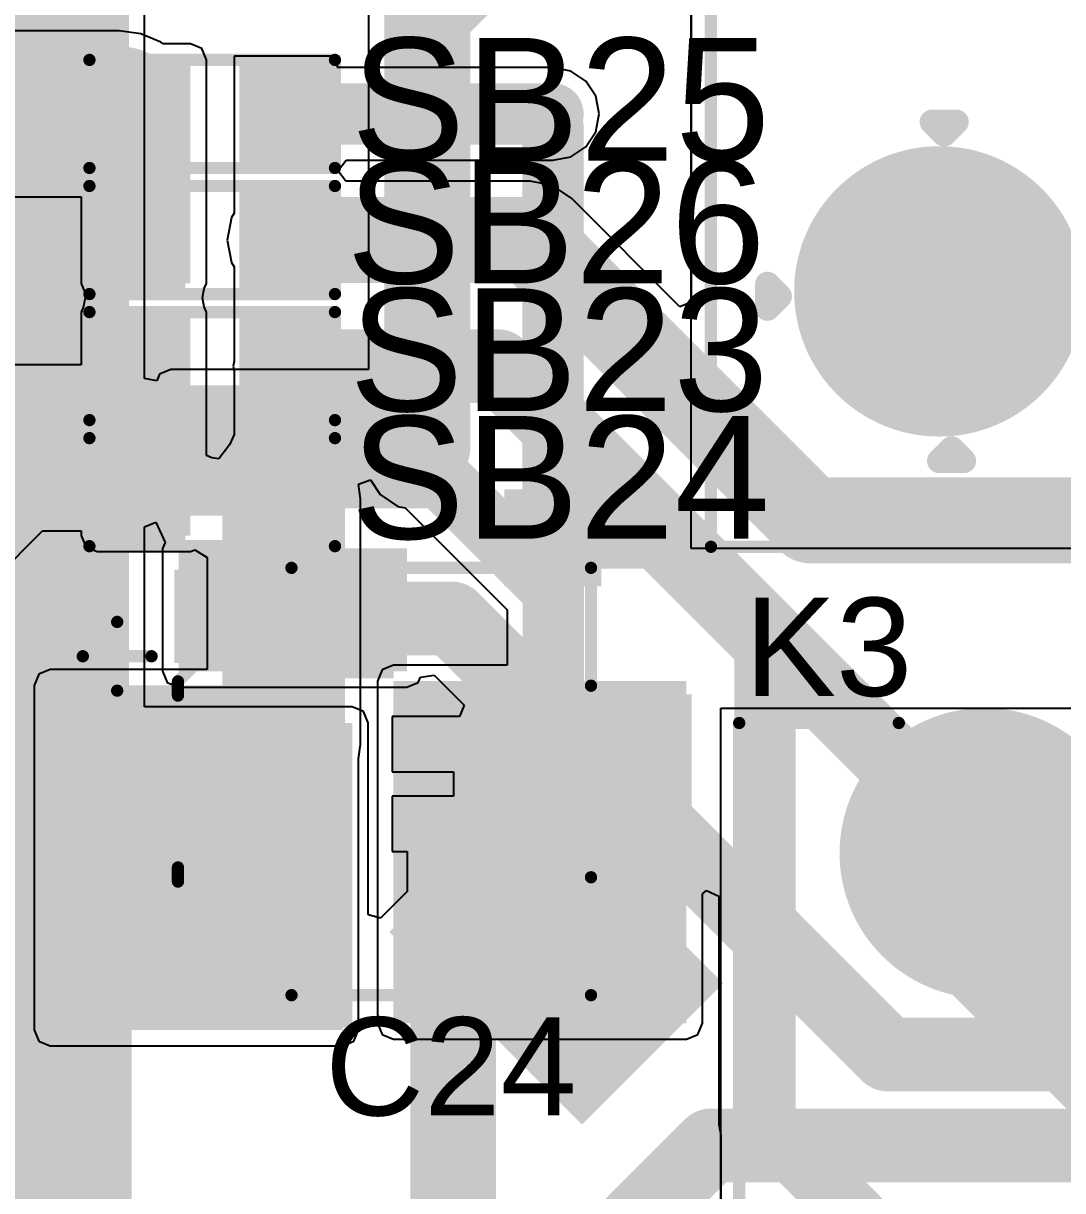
# Model space of a CAD drawing. Header units: millimetres. Extents: x 0 to 214, y 0 to 214.
# Drawn here: x 0.5079 to 0.9312, y 2.5676 to 3.0429 of the extents above; entities that cross this region are included whole.
import ezdxf

# ---------------------------------------------------------------- set-up
doc = ezdxf.new("R2010")
doc.units = ezdxf.units.MM
doc.header["$MEASUREMENT"] = 0
for name, color, linetype in [('BottomLayer', 5, 'Continuous'), ('BottomPaste', 16, 'Continuous'), ('BottomSolder', 6, 'Continuous'), ('MultiLayer', 9, 'Continuous'), ('PadHoleLayer', 156, 'Continuous'), ('TopLayer', 1, 'Continuous'), ('TopOverlay', 2, 'Continuous'), ('TopPaste', 8, 'Continuous'), ('TopSolder', 216, 'Continuous'), ('ViaHoleLayer', 16, 'Continuous')]:
    doc.layers.add(name, color=color, linetype=linetype)
doc.styles.add('Arial', font='', dxfattribs={"height": 0.2})
doc.styles.get('Arial').set_extended_font_data('Arial')

# ---------------------------------------------------------------- blocks, each defined once
blk = doc.blocks.new('C__0603_B_6')
at = {"layer": 'BottomLayer'}
for points in [[(-0.045, -0.0175), (-0.045, 0.0175), (-0.015, 0.0175), (-0.015, -0.0175)], [(0.015, -0.0175), (0.015, 0.0175), (0.045, 0.0175), (0.045, -0.0175)]]:
    blk.add_hatch(color=5, dxfattribs=at).paths.add_polyline_path(points)
at = {"layer": 'BottomPaste'}
for points in [[(-0.045, -0.0175), (-0.045, 0.0175), (-0.015, 0.0175), (-0.015, -0.0175)], [(0.015, -0.0175), (0.015, 0.0175), (0.045, 0.0175), (0.045, -0.0175)]]:
    blk.add_hatch(color=16, dxfattribs=at).paths.add_polyline_path(points)
at = {"layer": 'BottomSolder'}
for points in [[(-0.0473622, -0.0198622), (-0.0473622, 0.0198622), (-0.0126378, 0.0198622), (-0.0126378, -0.0198622)], [(0.0126378, -0.0198622), (0.0126378, 0.0198622), (0.0473622, 0.0198622), (0.0473622, -0.0198622)]]:
    blk.add_hatch(color=6, dxfattribs=at).paths.add_polyline_path(points)
blk = doc.blocks.new('DIP_8_18')
at = {"layer": 'BottomLayer'}
h = blk.add_hatch(color=5, dxfattribs=at)
edge = h.paths.add_edge_path()
edge.add_arc((-0.15, 0.5), 0.0551181, 0, 360)
at = {"layer": 'BottomSolder'}
h = blk.add_hatch(color=6, dxfattribs=at)
edge = h.paths.add_edge_path()
edge.add_arc((-0.15, 0.5), 0.0591181, 0, 360)
at = {"layer": 'MultiLayer'}
h = blk.add_hatch(color=9, dxfattribs=at)
edge = h.paths.add_edge_path()
edge.add_arc((-0.15, 0.5), 0.0551181, 0, 360)
at = {"layer": 'PadHoleLayer'}
h = blk.add_hatch(color=156, dxfattribs=at)
edge = h.paths.add_edge_path()
edge.add_arc((-0.15, 0.5), 0.031496, 0, 360)
at = {"layer": 'TopLayer'}
h = blk.add_hatch(color=1, dxfattribs=at)
edge = h.paths.add_edge_path()
edge.add_arc((-0.15, 0.5), 0.0551181, 0, 360)
at = {"layer": 'TopSolder'}
h = blk.add_hatch(color=216, dxfattribs=at)
edge = h.paths.add_edge_path()
edge.add_arc((-0.15, 0.5), 0.0591181, 0, 360)
at = {"layer": 'TopOverlay'}
for points, const_width in [([(-0.254, 0.593), (-0.254, -0.553)], 0.005), ([(-0.254, 0.593), (0.25, 0.593)], 0.005), ([(-0.157, 0.57), (-0.147, 0.57)], 0.01), ([(-0.157, 0.57), (-0.152, 0.565)], 0.01), ([(-0.147, 0.57), (-0.152, 0.565)], 0.01), ([(-0.219, 0.5), (-0.219, 0.49)], 0.01), ([(-0.219, 0.5), (-0.214, 0.495)], 0.01), ([(-0.081, 0.503), (-0.086, 0.498)], 0.01), ([(-0.081, 0.503), (-0.081, 0.493)], 0.01), ([(-0.214, 0.495), (-0.219, 0.49)], 0.01), ([(-0.086, 0.498), (-0.081, 0.493)], 0.01)]:
    blk.add_lwpolyline(points, dxfattribs=dict(at, const_width=const_width))
for points, const_width in [([(-0.25525, 0.593, 1), (-0.25275, 0.593, 1)], 0.0025), ([(-0.25525, 0.593, 1), (-0.25275, 0.593, 1)], 0.0025), ([(-0.1595, 0.57, 1), (-0.1545, 0.57, 1)], 0.005), ([(-0.1595, 0.57, 1), (-0.1545, 0.57, 1)], 0.005), ([(-0.1495, 0.57, 1), (-0.1445, 0.57, 1)], 0.005), ([(-0.1495, 0.57, 1), (-0.1445, 0.57, 1)], 0.005), ([(-0.1545, 0.565, 1), (-0.1495, 0.565, 1)], 0.005), ([(-0.1545, 0.565, 1), (-0.1495, 0.565, 1)], 0.005), ([(-0.2215, 0.5, 1), (-0.2165, 0.5, 1)], 0.005), ([(-0.2215, 0.5, 1), (-0.2165, 0.5, 1)], 0.005), ([(-0.0835, 0.503, 1), (-0.0785, 0.503, 1)], 0.005), ([(-0.0835, 0.503, 1), (-0.0785, 0.503, 1)], 0.005), ([(-0.2165, 0.495, 1), (-0.2115, 0.495, 1)], 0.005), ([(-0.2165, 0.495, 1), (-0.2115, 0.495, 1)], 0.005), ([(-0.0885, 0.498, 1), (-0.0835, 0.498, 1)], 0.005), ([(-0.0885, 0.498, 1), (-0.0835, 0.498, 1)], 0.005), ([(-0.2215, 0.49, 1), (-0.2165, 0.49, 1)], 0.005), ([(-0.2215, 0.49, 1), (-0.2165, 0.49, 1)], 0.005), ([(-0.0835, 0.493, 1), (-0.0785, 0.493, 1)], 0.005), ([(-0.0835, 0.493, 1), (-0.0785, 0.493, 1)], 0.005)]:
    blk.add_lwpolyline(points, format="xyb", close=True, dxfattribs=dict(at, const_width=const_width))
blk = doc.blocks.new('S______B______55')
at = {"layer": 'TopLayer'}
for points in [[(-0.045, -0.0175), (-0.045, 0.0175), (-0.015, 0.0175), (-0.015, -0.0175)], [(0.015, -0.0175), (0.015, 0.0175), (0.045, 0.0175), (0.045, -0.0175)]]:
    blk.add_hatch(color=1, dxfattribs=at).paths.add_polyline_path(points)
at = {"layer": 'TopPaste'}
for points in [[(-0.045, -0.0175), (-0.045, 0.0175), (-0.015, 0.0175), (-0.015, -0.0175)], [(0.015, -0.0175), (0.015, 0.0175), (0.045, 0.0175), (0.045, -0.0175)]]:
    blk.add_hatch(color=8, dxfattribs=at).paths.add_polyline_path(points)
at = {"layer": 'TopSolder'}
for points in [[(-0.049, -0.0215), (-0.049, 0.0215), (-0.011, 0.0215), (-0.011, -0.0215)], [(0.011, -0.0215), (0.011, 0.0215), (0.049, 0.0215), (0.049, -0.0215)]]:
    blk.add_hatch(color=216, dxfattribs=at).paths.add_polyline_path(points)
at = {"layer": 'TopOverlay', "const_width": 0.005}
for points in [[(0.05, 0.022), (-0.05, 0.022)], [(-0.05, 0.022), (-0.05, -0.022)], [(0.05, 0.022), (0.05, -0.022)], [(0.05, -0.022), (-0.05, -0.022)]]:
    blk.add_lwpolyline(points, dxfattribs=at)
at = {"layer": 'TopOverlay', "const_width": 0.0025}
for points in [[(-0.05125, 0.022, 1), (-0.04875, 0.022, 1)], [(-0.05125, 0.022, 1), (-0.04875, 0.022, 1)], [(0.04875, 0.022, 1), (0.05125, 0.022, 1)], [(0.04875, 0.022, 1), (0.05125, 0.022, 1)], [(-0.05125, -0.022, 1), (-0.04875, -0.022, 1)], [(-0.05125, -0.022, 1), (-0.04875, -0.022, 1)], [(0.04875, -0.022, 1), (0.05125, -0.022, 1)], [(0.04875, -0.022, 1), (0.05125, -0.022, 1)]]:
    blk.add_lwpolyline(points, format="xyb", close=True, dxfattribs=at)
blk = doc.blocks.new('S______B______56')
at = {"layer": 'TopLayer'}
for points in [[(-0.045, -0.0175), (-0.045, 0.0175), (-0.015, 0.0175), (-0.015, -0.0175)], [(0.015, -0.0175), (0.015, 0.0175), (0.045, 0.0175), (0.045, -0.0175)]]:
    blk.add_hatch(color=1, dxfattribs=at).paths.add_polyline_path(points)
at = {"layer": 'TopPaste'}
for points in [[(-0.045, -0.0175), (-0.045, 0.0175), (-0.015, 0.0175), (-0.015, -0.0175)], [(0.015, -0.0175), (0.015, 0.0175), (0.045, 0.0175), (0.045, -0.0175)]]:
    blk.add_hatch(color=8, dxfattribs=at).paths.add_polyline_path(points)
at = {"layer": 'TopSolder'}
for points in [[(-0.049, -0.0215), (-0.049, 0.0215), (-0.011, 0.0215), (-0.011, -0.0215)], [(0.011, -0.0215), (0.011, 0.0215), (0.049, 0.0215), (0.049, -0.0215)]]:
    blk.add_hatch(color=216, dxfattribs=at).paths.add_polyline_path(points)
at = {"layer": 'TopOverlay', "const_width": 0.005}
for points in [[(0.05, 0.022), (-0.05, 0.022)], [(-0.05, 0.022), (-0.05, -0.022)], [(0.05, 0.022), (0.05, -0.022)], [(0.05, -0.022), (-0.05, -0.022)]]:
    blk.add_lwpolyline(points, dxfattribs=at)
at = {"layer": 'TopOverlay', "const_width": 0.0025}
for points in [[(-0.05125, 0.022, 1), (-0.04875, 0.022, 1)], [(-0.05125, 0.022, 1), (-0.04875, 0.022, 1)], [(0.04875, 0.022, 1), (0.05125, 0.022, 1)], [(0.04875, 0.022, 1), (0.05125, 0.022, 1)], [(-0.05125, -0.022, 1), (-0.04875, -0.022, 1)], [(-0.05125, -0.022, 1), (-0.04875, -0.022, 1)], [(0.04875, -0.022, 1), (0.05125, -0.022, 1)], [(0.04875, -0.022, 1), (0.05125, -0.022, 1)]]:
    blk.add_lwpolyline(points, format="xyb", close=True, dxfattribs=at)
blk = doc.blocks.new('DIP_8_85')
at = {"layer": 'BottomLayer'}
h = blk.add_hatch(color=5, dxfattribs=at)
edge = h.paths.add_edge_path()
edge.add_arc((0.15, -0.5), 0.0551181, 0, 360)
at = {"layer": 'BottomSolder'}
h = blk.add_hatch(color=6, dxfattribs=at)
edge = h.paths.add_edge_path()
edge.add_arc((0.15, -0.5), 0.0591181, 0, 360)
at = {"layer": 'MultiLayer'}
h = blk.add_hatch(color=9, dxfattribs=at)
edge = h.paths.add_edge_path()
edge.add_arc((0.15, -0.5), 0.0551181, 0, 360)
at = {"layer": 'PadHoleLayer'}
h = blk.add_hatch(color=156, dxfattribs=at)
edge = h.paths.add_edge_path()
edge.add_arc((0.15, -0.5), 0.031496, 0, 360)
at = {"layer": 'TopLayer'}
h = blk.add_hatch(color=1, dxfattribs=at)
edge = h.paths.add_edge_path()
edge.add_arc((0.15, -0.5), 0.0551181, 0, 360)
at = {"layer": 'TopSolder'}
h = blk.add_hatch(color=216, dxfattribs=at)
edge = h.paths.add_edge_path()
edge.add_arc((0.15, -0.5), 0.0591181, 0, 360)
at = {"layer": 'TopOverlay', "const_width": 0.005}
for points in [[(0.25, 0.593), (0.25, -0.553)], [(0.25, -0.553), (0.185, -0.553)]]:
    blk.add_lwpolyline(points, dxfattribs=at)
at = {"layer": 'TopOverlay', "const_width": 0.0025}
for points in [[(0.18375, -0.553, 1), (0.18625, -0.553, 1)], [(0.24875, -0.553, 1), (0.25125, -0.553, 1)], [(0.24875, -0.553, 1), (0.25125, -0.553, 1)]]:
    blk.add_lwpolyline(points, format="xyb", close=True, dxfattribs=at)
blk = doc.blocks.new('S______B______116')
at = {"layer": 'TopLayer'}
for points in [[(-0.045, -0.0175), (-0.045, 0.0175), (-0.015, 0.0175), (-0.015, -0.0175)], [(0.015, -0.0175), (0.015, 0.0175), (0.045, 0.0175), (0.045, -0.0175)]]:
    blk.add_hatch(color=1, dxfattribs=at).paths.add_polyline_path(points)
at = {"layer": 'TopPaste'}
for points in [[(-0.045, -0.0175), (-0.045, 0.0175), (-0.015, 0.0175), (-0.015, -0.0175)], [(0.015, -0.0175), (0.015, 0.0175), (0.045, 0.0175), (0.045, -0.0175)]]:
    blk.add_hatch(color=8, dxfattribs=at).paths.add_polyline_path(points)
at = {"layer": 'TopSolder'}
for points in [[(-0.049, -0.0215), (-0.049, 0.0215), (-0.011, 0.0215), (-0.011, -0.0215)], [(0.011, -0.0215), (0.011, 0.0215), (0.049, 0.0215), (0.049, -0.0215)]]:
    blk.add_hatch(color=216, dxfattribs=at).paths.add_polyline_path(points)
at = {"layer": 'TopOverlay', "const_width": 0.005}
for points in [[(0.05, 0.022), (-0.05, 0.022)], [(-0.05, 0.022), (-0.05, -0.022)], [(0.05, 0.022), (0.05, -0.022)], [(0.05, -0.022), (-0.05, -0.022)]]:
    blk.add_lwpolyline(points, dxfattribs=at)
at = {"layer": 'TopOverlay', "const_width": 0.0025}
for points in [[(-0.05125, 0.022, 1), (-0.04875, 0.022, 1)], [(-0.05125, 0.022, 1), (-0.04875, 0.022, 1)], [(0.04875, 0.022, 1), (0.05125, 0.022, 1)], [(0.04875, 0.022, 1), (0.05125, 0.022, 1)], [(-0.05125, -0.022, 1), (-0.04875, -0.022, 1)], [(-0.05125, -0.022, 1), (-0.04875, -0.022, 1)], [(0.04875, -0.022, 1), (0.05125, -0.022, 1)], [(0.04875, -0.022, 1), (0.05125, -0.022, 1)]]:
    blk.add_lwpolyline(points, format="xyb", close=True, dxfattribs=at)
blk = doc.blocks.new('S______B______117')
at = {"layer": 'TopLayer'}
for points in [[(-0.045, -0.0175), (-0.045, 0.0175), (-0.015, 0.0175), (-0.015, -0.0175)], [(0.015, -0.0175), (0.015, 0.0175), (0.045, 0.0175), (0.045, -0.0175)]]:
    blk.add_hatch(color=1, dxfattribs=at).paths.add_polyline_path(points)
at = {"layer": 'TopPaste'}
for points in [[(-0.045, -0.0175), (-0.045, 0.0175), (-0.015, 0.0175), (-0.015, -0.0175)], [(0.015, -0.0175), (0.015, 0.0175), (0.045, 0.0175), (0.045, -0.0175)]]:
    blk.add_hatch(color=8, dxfattribs=at).paths.add_polyline_path(points)
at = {"layer": 'TopSolder'}
for points in [[(-0.049, -0.0215), (-0.049, 0.0215), (-0.011, 0.0215), (-0.011, -0.0215)], [(0.011, -0.0215), (0.011, 0.0215), (0.049, 0.0215), (0.049, -0.0215)]]:
    blk.add_hatch(color=216, dxfattribs=at).paths.add_polyline_path(points)
at = {"layer": 'TopOverlay', "const_width": 0.005}
for points in [[(0.05, 0.022), (-0.05, 0.022)], [(-0.05, 0.022), (-0.05, -0.022)], [(0.05, 0.022), (0.05, -0.022)], [(0.05, -0.022), (-0.05, -0.022)]]:
    blk.add_lwpolyline(points, dxfattribs=at)
at = {"layer": 'TopOverlay', "const_width": 0.0025}
for points in [[(-0.05125, 0.022, 1), (-0.04875, 0.022, 1)], [(-0.05125, 0.022, 1), (-0.04875, 0.022, 1)], [(0.04875, 0.022, 1), (0.05125, 0.022, 1)], [(0.04875, 0.022, 1), (0.05125, 0.022, 1)], [(-0.05125, -0.022, 1), (-0.04875, -0.022, 1)], [(-0.05125, -0.022, 1), (-0.04875, -0.022, 1)], [(0.04875, -0.022, 1), (0.05125, -0.022, 1)], [(0.04875, -0.022, 1), (0.05125, -0.022, 1)]]:
    blk.add_lwpolyline(points, format="xyb", close=True, dxfattribs=at)
blk = doc.blocks.new('RES_0603_B_156')
at = {"layer": 'BottomLayer'}
for points in [[(-0.045, -0.0175), (-0.045, 0.0175), (-0.015, 0.0175), (-0.015, -0.0175)], [(0.015, -0.0175), (0.015, 0.0175), (0.045, 0.0175), (0.045, -0.0175)]]:
    blk.add_hatch(color=5, dxfattribs=at).paths.add_polyline_path(points)
at = {"layer": 'BottomPaste'}
for points in [[(-0.045, -0.0175), (-0.045, 0.0175), (-0.015, 0.0175), (-0.015, -0.0175)], [(0.015, -0.0175), (0.015, 0.0175), (0.045, 0.0175), (0.045, -0.0175)]]:
    blk.add_hatch(color=16, dxfattribs=at).paths.add_polyline_path(points)
at = {"layer": 'BottomSolder'}
for points in [[(-0.049, -0.0215), (-0.049, 0.0215), (-0.011, 0.0215), (-0.011, -0.0215)], [(0.011, -0.0215), (0.011, 0.0215), (0.049, 0.0215), (0.049, -0.0215)]]:
    blk.add_hatch(color=6, dxfattribs=at).paths.add_polyline_path(points)
blk = doc.blocks.new('SOT23_3_B_164')
at = {"layer": 'BottomLayer'}
for points in [[(-0.02165995, 0.02657475), (-0.05315605, 0.02657475), (-0.05315605, 0.05807085), (-0.02165995, 0.05807085)], [(0.05314315, 0.02657475), (0.02164705, 0.02657475), (0.02164705, 0.05807085), (0.05314315, 0.05807085)], [(0.01574165, -0.05807095), (-0.01575445, -0.05807095), (-0.01575445, -0.02657485), (0.01574165, -0.02657485)]]:
    blk.add_hatch(color=5, dxfattribs=at).paths.add_polyline_path(points)
at = {"layer": 'BottomPaste'}
for points in [[(-0.02165995, 0.02657475), (-0.05315605, 0.02657475), (-0.05315605, 0.05807085), (-0.02165995, 0.05807085)], [(0.05314315, 0.02657475), (0.02164705, 0.02657475), (0.02164705, 0.05807085), (0.05314315, 0.05807085)], [(0.01574165, -0.05807095), (-0.01575445, -0.05807095), (-0.01575445, -0.02657485), (0.01574165, -0.02657485)]]:
    blk.add_hatch(color=16, dxfattribs=at).paths.add_polyline_path(points)
at = {"layer": 'BottomSolder'}
for points in [[(-0.01765995, 0.02257475), (-0.05715605, 0.02257475), (-0.05715605, 0.06207085), (-0.01765995, 0.06207085)], [(0.05714315, 0.02257475), (0.01764705, 0.02257475), (0.01764705, 0.06207085), (0.05714315, 0.06207085)], [(0.01974165, -0.06207095), (-0.01975445, -0.06207095), (-0.01975445, -0.02257485), (0.01974165, -0.02257485)]]:
    blk.add_hatch(color=6, dxfattribs=at).paths.add_polyline_path(points)
blk = doc.blocks.new('RVT1E100M0405__198')
at = {"layer": 'TopLayer'}
for points in [[(-0.1220472, 0.03149605), (-0.019685, 0.03149605), (-0.019685, -0.03149605), (-0.1220472, -0.03149605)], [(0.0196851, 0.03149605), (0.1220473, 0.03149605), (0.1220473, -0.03149605), (0.0196851, -0.03149605)]]:
    blk.add_hatch(color=1, dxfattribs=at).paths.add_polyline_path(points)
at = {"layer": 'TopPaste'}
for points in [[(-0.1220472, 0.03149605), (-0.019685, 0.03149605), (-0.019685, -0.03149605), (-0.1220472, -0.03149605)], [(0.0196851, 0.03149605), (0.1220473, 0.03149605), (0.1220473, -0.03149605), (0.0196851, -0.03149605)]]:
    blk.add_hatch(color=8, dxfattribs=at).paths.add_polyline_path(points)
at = {"layer": 'TopSolder'}
for points in [[(-0.1260472, 0.03549605), (-0.015685, 0.03549605), (-0.015685, -0.03549605), (-0.1260472, -0.03549605)], [(0.0156851, 0.03549605), (0.1260473, 0.03549605), (0.1260473, -0.03549605), (0.0156851, -0.03549605)]]:
    blk.add_hatch(color=216, dxfattribs=at).paths.add_polyline_path(points)
at = {"layer": 'TopOverlay', "const_width": 0.005}
for points in [[(-0.08325, 0.04075), (-0.037, 0.087)], [(-0.037, 0.087), (0.085, 0.087)], [(0.085, 0.039), (0.085, 0.087)], [(-0.108, 0.037), (-0.108, 0.065)], [(-0.122, 0.051), (-0.094, 0.051)], [(-0.08325, 0.035), (-0.08325, 0.04075)], [(-0.08325, -0.04075), (-0.08325, -0.035)], [(0.085, -0.087), (0.085, -0.039)], [(-0.08325, -0.04075), (-0.037, -0.087)], [(-0.037, -0.087), (0.085, -0.087)]]:
    blk.add_lwpolyline(points, dxfattribs=at)
at = {"layer": 'TopOverlay', "const_width": 0.0025}
for points in [[(-0.03825, 0.087, 1), (-0.03575, 0.087, 1)], [(-0.03825, 0.087, 1), (-0.03575, 0.087, 1)], [(0.08375, 0.087, 1), (0.08625, 0.087, 1)], [(0.08375, 0.087, 1), (0.08625, 0.087, 1)], [(-0.10925, 0.065, 1), (-0.10675, 0.065, 1)], [(-0.12325, 0.051, 1), (-0.12075, 0.051, 1)], [(-0.09525, 0.051, 1), (-0.09275, 0.051, 1)], [(-0.0845, 0.04075, 1), (-0.082, 0.04075, 1)], [(-0.0845, 0.04075, 1), (-0.082, 0.04075, 1)], [(-0.10925, 0.037, 1), (-0.10675, 0.037, 1)], [(0.08375, 0.039, 1), (0.08625, 0.039, 1)], [(-0.0845, 0.035, 1), (-0.082, 0.035, 1)], [(-0.0845, -0.035, 1), (-0.082, -0.035, 1)], [(0.08375, -0.039, 1), (0.08625, -0.039, 1)], [(-0.0845, -0.04075, 1), (-0.082, -0.04075, 1)], [(-0.0845, -0.04075, 1), (-0.082, -0.04075, 1)], [(-0.03825, -0.087, 1), (-0.03575, -0.087, 1)], [(-0.03825, -0.087, 1), (-0.03575, -0.087, 1)], [(0.08375, -0.087, 1), (0.08625, -0.087, 1)], [(0.08375, -0.087, 1), (0.08625, -0.087, 1)]]:
    blk.add_lwpolyline(points, format="xyb", close=True, dxfattribs=at)

msp = doc.modelspace()

# ---------------------------------------------------------------- hatches: boundary and pattern name
at = {"layer": 'BottomLayer'}
h = msp.add_hatch(color=5, dxfattribs=at)
edge = h.paths.add_edge_path()
edge.add_arc((0.7236457, 3.0066457), 0.011811, 0, 360)
for points in [[(0.568, 2.8454588), (0.685, 2.8454588), (0.685, 2.8954588), (0.568, 2.8954588)], [(0.5711568, 2.7790952), (0.6641568, 2.7790952), (0.6641568, 2.8290952), (0.5711568, 2.8290952)], [(0.5, 2.634), (0.641859, 2.634), (0.641859, 2.7580476), (0.5, 2.7580476)], [(0.7929999, 2.6520001), (0.7145, 2.7305), (0.6570001, 2.6730001), (0.7355, 2.5945002)]]:
    msp.add_hatch(color=5, dxfattribs=at).paths.add_polyline_path(points)
h = msp.add_hatch(color=5, dxfattribs=at)
edge = h.paths.add_edge_path()
edge.add_arc((0.669, 2.8667646), 0.011811, 0, 360)
h = msp.add_hatch(color=5, dxfattribs=at)
edge = h.paths.add_edge_path()
edge.add_arc((0.81, 2.726), 0.011811, 0, 360)
h = msp.add_hatch(color=5, dxfattribs=at)
edge = h.paths.add_edge_path()
edge.add_arc((0.5556176, 2.6692976), 0.031496, 0, 360)
h = msp.add_hatch(color=5, dxfattribs=at)
edge = h.paths.add_edge_path()
edge.add_arc((0.683, 2.664), 0.011811, 0, 360)
h = msp.add_hatch(color=5, dxfattribs=at)
edge = h.paths.add_edge_path()
edge.add_arc((0.7135, 2.664), 0.011811, 0, 360)
h = msp.add_hatch(color=5, dxfattribs=at)
edge = h.paths.add_edge_path()
edge.add_arc((0.744, 2.664), 0.011811, 0, 360)
at = {"layer": 'BottomSolder'}
h = msp.add_hatch(color=6, dxfattribs=at)
edge = h.paths.add_edge_path()
edge.add_arc((0.7236457, 3.0066457), 0.0059055, 0, 360)
h = msp.add_hatch(color=6, dxfattribs=at)
edge = h.paths.add_edge_path()
edge.add_arc((0.669, 2.8667646), 0.0059055, 0, 360)
h = msp.add_hatch(color=6, dxfattribs=at)
edge = h.paths.add_edge_path()
edge.add_arc((0.81, 2.726), 0.0059055, 0, 360)
h = msp.add_hatch(color=6, dxfattribs=at)
edge = h.paths.add_edge_path()
edge.add_arc((0.5556176, 2.6692976), 0.015748, 0, 360)
h = msp.add_hatch(color=6, dxfattribs=at)
edge = h.paths.add_edge_path()
edge.add_arc((0.683, 2.664), 0.0059055, 0, 360)
h = msp.add_hatch(color=6, dxfattribs=at)
edge = h.paths.add_edge_path()
edge.add_arc((0.7135, 2.664), 0.0059055, 0, 360)
h = msp.add_hatch(color=6, dxfattribs=at)
edge = h.paths.add_edge_path()
edge.add_arc((0.744, 2.664), 0.0059055, 0, 360)
at = {"layer": 'TopLayer'}
for points in [[(0.538, 2.937), (0.576, 2.937), (0.576, 3.028), (0.538, 3.028)], [(0.538, 2.8343334), (0.576, 2.8343334), (0.576, 2.9253334), (0.538, 2.9253334)], [(0.5188591, 2.633), (0.6379999, 2.633), (0.6379999, 2.7732976), (0.5188591, 2.7732976)], [(0.6586389, 2.6357411), (0.7779999, 2.6357411), (0.7779999, 2.7750387), (0.6586389, 2.7750387)]]:
    msp.add_hatch(color=1, dxfattribs=at).paths.add_polyline_path(points)
h = msp.add_hatch(color=1, dxfattribs=at)
edge = h.paths.add_edge_path()
edge.add_arc((0.7236457, 3.0066457), 0.011811, 0, 360)
h = msp.add_hatch(color=1, dxfattribs=at)
edge = h.paths.add_edge_path()
edge.add_arc((0.669, 2.8667646), 0.011811, 0, 360)
h = msp.add_hatch(color=1, dxfattribs=at)
edge = h.paths.add_edge_path()
edge.add_arc((0.81, 2.726), 0.011811, 0, 360)
h = msp.add_hatch(color=1, dxfattribs=at)
edge = h.paths.add_edge_path()
edge.add_arc((0.5556176, 2.6692976), 0.031496, 0, 360)
h = msp.add_hatch(color=1, dxfattribs=at)
edge = h.paths.add_edge_path()
edge.add_arc((0.683, 2.664), 0.011811, 0, 360)
h = msp.add_hatch(color=1, dxfattribs=at)
edge = h.paths.add_edge_path()
edge.add_arc((0.7135, 2.664), 0.011811, 0, 360)
h = msp.add_hatch(color=1, dxfattribs=at)
edge = h.paths.add_edge_path()
edge.add_arc((0.744, 2.664), 0.011811, 0, 360)
at = {"layer": 'TopSolder'}
h = msp.add_hatch(color=216, dxfattribs=at)
edge = h.paths.add_edge_path()
edge.add_arc((0.7236457, 3.0066457), 0.0059055, 0, 360)
h = msp.add_hatch(color=216, dxfattribs=at)
edge = h.paths.add_edge_path()
edge.add_arc((0.669, 2.8667646), 0.0059055, 0, 360)
h = msp.add_hatch(color=216, dxfattribs=at)
edge = h.paths.add_edge_path()
edge.add_arc((0.81, 2.726), 0.0059055, 0, 360)
h = msp.add_hatch(color=216, dxfattribs=at)
edge = h.paths.add_edge_path()
edge.add_arc((0.5556176, 2.6692976), 0.015748, 0, 360)
h = msp.add_hatch(color=216, dxfattribs=at)
edge = h.paths.add_edge_path()
edge.add_arc((0.683, 2.664), 0.0059055, 0, 360)
h = msp.add_hatch(color=216, dxfattribs=at)
edge = h.paths.add_edge_path()
edge.add_arc((0.7135, 2.664), 0.0059055, 0, 360)
h = msp.add_hatch(color=216, dxfattribs=at)
edge = h.paths.add_edge_path()
edge.add_arc((0.744, 2.664), 0.0059055, 0, 360)
at = {"layer": 'ViaHoleLayer'}
h = msp.add_hatch(color=16, dxfattribs=at)
edge = h.paths.add_edge_path()
edge.add_arc((0.7236457, 3.0066457), 0.0059055, 0, 360)
h = msp.add_hatch(color=16, dxfattribs=at)
edge = h.paths.add_edge_path()
edge.add_arc((0.669, 2.8667646), 0.0059055, 0, 360)
h = msp.add_hatch(color=16, dxfattribs=at)
edge = h.paths.add_edge_path()
edge.add_arc((0.81, 2.726), 0.0059055, 0, 360)
h = msp.add_hatch(color=16, dxfattribs=at)
edge = h.paths.add_edge_path()
edge.add_arc((0.5556176, 2.6692976), 0.015748, 0, 360)
h = msp.add_hatch(color=16, dxfattribs=at)
edge = h.paths.add_edge_path()
edge.add_arc((0.683, 2.664), 0.0059055, 0, 360)
h = msp.add_hatch(color=16, dxfattribs=at)
edge = h.paths.add_edge_path()
edge.add_arc((0.7135, 2.664), 0.0059055, 0, 360)
h = msp.add_hatch(color=16, dxfattribs=at)
edge = h.paths.add_edge_path()
edge.add_arc((0.744, 2.664), 0.0059055, 0, 360)

# ---------------------------------------------------------------- linework, layer by layer
at = {"layer": 'BottomLayer'}
for p, q in [((0.78, 2.829), (0.78, 3.859)), ((0.5572675, 2.8982928), (0.5572675, 3.1185056)), ((0.6485396, 3.0464995), (0.6485396, 2.9019532)), ((0.5634078, 2.900051), (0.5622675, 2.8972982)), ((0.568, 2.9019532), (0.5634078, 2.900051)), ((0.6485396, 2.9019532), (0.568, 2.9019532)), ((0.5622675, 2.8972982), (0.5572675, 2.8982928)), ((0.5572675, 2.8378467), (0.5618811, 2.8397402)), ((0.5572675, 2.764542), (0.5572675, 2.8378467)), ((0.5618811, 2.8397402), (0.563359, 2.8364587)), ((0.563359, 2.8364587), (0.5633591, 2.8364588)), ((0.5633591, 2.8364588), (0.5656414, 2.8314587)), ((0.5656414, 2.8314587), (0.5646624, 2.8290952)), ((0.5646624, 2.8290952), (0.5646624, 2.7790952)), ((1.9479999, 2.829), (0.78, 2.829)), ((0.5646624, 2.7790952), (0.5665646, 2.774503)), ((0.668749, 2.774503), (0.6696225, 2.7766118)), ((0.6696225, 2.7766118), (0.6752706, 2.7774493)), ((0.6752706, 2.7774493), (0.6874278, 2.765292)), ((0.5665646, 2.774503), (0.5711568, 2.7726008)), ((0.5711568, 2.7726008), (0.6641568, 2.7726008)), ((0.6641568, 2.7726008), (0.668749, 2.774503)), ((0.6418591, 2.764542), (0.5572675, 2.764542)), ((0.6464513, 2.7626398), (0.6418591, 2.764542)), ((0.6483535, 2.7580476), (0.6464513, 2.7626398)), ((0.6874278, 2.765292), (0.6855144, 2.7606726)), ((0.792, 1.615), (0.792, 2.764)), ((0.792, 2.764), (2.344, 2.7639998)), ((0.6483535, 2.6800708), (0.6483535, 2.7580476)), ((0.6855144, 2.7606726), (0.6581409, 2.7606726)), ((0.6581409, 2.7606726), (0.6581409, 2.7381727)), ((0.6581409, 2.7381727), (0.683141, 2.7381727)), ((0.683141, 2.7381727), (0.683141, 2.7281727)), ((0.683141, 2.7281727), (0.6581409, 2.7281727)), ((0.6581409, 2.7281727), (0.6581409, 2.7056726)), ((0.6581409, 2.7056726), (0.6641922, 2.7056726)), ((0.6641922, 2.7056726), (0.6641922, 2.6893766)), ((0.6641922, 2.6893766), (0.6533535, 2.6785379)), ((0.6489222, 2.6797231), (0.6483535, 2.6800708)), ((0.6533535, 2.6785379), (0.6489222, 2.6797231))]:
    msp.add_line(p, q, dxfattribs=at)
for points, const_width in [([(0.526, 2.7025238), (0.526, 3.6418832)], 0.05), ([(0.6725, 3.0465), (0.744, 3.118)], 0.035), ([(0.6725, 2.8702646), (0.6725, 3.0465)], 0.035), ([(0.7236457, 2.8334016), (0.7236457, 3.0006457)], 0.025), ([(0.669, 2.8667646), (0.6725, 2.8702646)], 0.025), ([(0.7236457, 2.8334016), (0.7655984, 2.8334016)], 0.025), ([(0.7655984, 2.8334016), (0.81, 2.789)], 0.025), ([(0.6176568, 2.8040952), (0.6206917, 2.8071301)], 0.015), ([(0.6206917, 2.8071301), (0.643, 2.8071301)], 0.02), ([(0.643, 2.8071301), (0.649571, 2.8005591)], 0.02), ([(0.649571, 2.8005591), (0.682441, 2.8005591)], 0.03), ([(0.682441, 2.8005591), (0.8600001, 2.623)], 0.03), ([(0.639, 2.796), (0.643, 2.8)], 0.015), ([(0.81, 2.726), (0.81, 2.789)], 0.025), ([(0.5658274, 2.7331726), (0.616, 2.7331726)], 0.05), ([(0.6830546, 2.6640546), (0.6830546, 2.7330863)], 0.025), ([(0.6830546, 2.7330863), (0.6831409, 2.7331726)], 0.022), ([(0.5270049, 1.7621726), (0.5270049, 2.672)], 0.05), ([(0.683, 2.385), (0.683, 2.664)], 0.035), ([(0.683, 2.664), (0.6830546, 2.6640546)], 0.025), ([(0.8600001, 2.623), (0.953, 2.623)], 0.03), ([(0.724, 2.522), (0.788, 2.586)], 0.03), ([(0.788, 2.586), (0.98, 2.586)], 0.03)]:
    msp.add_lwpolyline(points, dxfattribs=dict(at, const_width=const_width))
for points, const_width in [([(0.66375, 3.0465, 1), (0.68125, 3.0465, 1)], 0.0175), ([(0.66375, 3.0465, 1), (0.68125, 3.0465, 1)], 0.0175), ([(0.7173957, 3.0006457, 1), (0.7298957, 3.0006457, 1)], 0.0125), ([(0.66375, 2.8702646, 1), (0.68125, 2.8702646, 1)], 0.0175), ([(0.66625, 2.8702646, 1), (0.67875, 2.8702646, 1)], 0.0125), ([(0.66275, 2.8667646, 1), (0.67525, 2.8667646, 1)], 0.0125), ([(0.7173957, 2.8334016, 1), (0.7298957, 2.8334016, 1)], 0.0125), ([(0.7173957, 2.8334016, 1), (0.7298957, 2.8334016, 1)], 0.0125), ([(0.7593484, 2.8334016, 1), (0.7718484, 2.8334016, 1)], 0.0125), ([(0.7593484, 2.8334016, 1), (0.7718484, 2.8334016, 1)], 0.0125), ([(0.6156917, 2.8071301, 1), (0.6256917, 2.8071301, 1)], 0.01), ([(0.6169417, 2.8071301, 1), (0.6244417, 2.8071301, 1)], 0.0075), ([(0.638, 2.8071301, 1), (0.648, 2.8071301, 1)], 0.01), ([(0.638, 2.8071301, 1), (0.648, 2.8071301, 1)], 0.01), ([(0.642071, 2.8005591, 1), (0.657071, 2.8005591, 1)], 0.015), ([(0.674941, 2.8005591, 1), (0.689941, 2.8005591, 1)], 0.015), ([(0.674941, 2.8005591, 1), (0.689941, 2.8005591, 1)], 0.015), ([(0.6139068, 2.8040952, 1), (0.6214068, 2.8040952, 1)], 0.0075), ([(0.644571, 2.8005591, 1), (0.654571, 2.8005591, 1)], 0.01), ([(0.63925, 2.8, 1), (0.64675, 2.8, 1)], 0.0075), ([(0.63525, 2.796, 1), (0.64275, 2.796, 1)], 0.0075), ([(0.80375, 2.789, 1), (0.81625, 2.789, 1)], 0.0125), ([(0.80375, 2.789, 1), (0.81625, 2.789, 1)], 0.0125), ([(0.5533274, 2.7331726, 1), (0.5783274, 2.7331726, 1)], 0.025), ([(0.6035, 2.7331726, 1), (0.6285, 2.7331726, 1)], 0.025), ([(0.6768046, 2.7330863, 1), (0.6893046, 2.7330863, 1)], 0.0125), ([(0.6775546, 2.7330863, 1), (0.6885546, 2.7330863, 1)], 0.011), ([(0.6776409, 2.7331726, 1), (0.6886409, 2.7331726, 1)], 0.011), ([(0.80375, 2.726, 1), (0.81625, 2.726, 1)], 0.0125), ([(0.5135, 2.7025238, 1), (0.5385, 2.7025238, 1)], 0.025), ([(0.5145049, 2.672, 1), (0.5395049, 2.672, 1)], 0.025), ([(0.67425, 2.664, 1), (0.69175, 2.664, 1)], 0.0175), ([(0.67675, 2.664, 1), (0.68925, 2.664, 1)], 0.0125), ([(0.6768046, 2.6640546, 1), (0.6893046, 2.6640546, 1)], 0.0125), ([(0.6768046, 2.6640546, 1), (0.6893046, 2.6640546, 1)], 0.0125), ([(0.8525001, 2.623, 1), (0.8675001, 2.623, 1)], 0.015), ([(0.8525001, 2.623, 1), (0.8675001, 2.623, 1)], 0.015), ([(0.7805, 2.586, 1), (0.7955, 2.586, 1)], 0.015), ([(0.7805, 2.586, 1), (0.7955, 2.586, 1)], 0.015)]:
    msp.add_lwpolyline(points, format="xyb", close=True, dxfattribs=dict(at, const_width=const_width))
at = {"layer": 'TopLayer'}
for p, q in [((0.78, 2.829), (0.78, 3.859)), ((0.78, 3.120333), (0.78, 2.9294181)), ((0.547, 3.039789), (0.4377671, 3.039789)), ((0.5557453, 3.0386377), (0.547, 3.039789)), ((0.5638945, 3.0352621), (0.5557453, 3.0386377)), ((0.564895, 3.0344944), (0.5638945, 3.0352621)), ((0.576, 3.0344944), (0.564895, 3.0344944)), ((0.5805922, 3.0325922), (0.576, 3.0344944)), ((0.5824944, 3.028), (0.5805922, 3.0325922)), ((0.5824944, 2.937), (0.5824944, 3.028)), ((0.6358417, 3.0294999), (0.5938417, 3.0294999)), ((0.5938417, 3.0294999), (0.5938417, 2.9831667)), ((0.6358417, 3.0248623), (0.6358417, 3.0294999)), ((0.7236457, 3.0248623), (0.6358417, 3.0248623)), ((0.730864, 3.0234265), (0.7236457, 3.0248623)), ((0.7369834, 3.0193376), (0.730864, 3.0234265)), ((0.7410723, 3.0132182), (0.7369834, 3.0193376)), ((0.7425081, 3.0059999), (0.7410723, 3.0132182)), ((0.7410723, 2.9987816), (0.7425081, 3.0059999)), ((0.7369834, 2.9926622), (0.7410723, 2.9987816)), ((0.730864, 2.9885733), (0.7369834, 2.9926622)), ((0.6363003, 2.9830995), (0.6393875, 2.9871375)), ((0.6393875, 2.9871375), (0.7236457, 2.9871375)), ((0.7236457, 2.9871375), (0.730864, 2.9885733)), ((0.5938417, 2.9831667), (0.5938416, 2.9824999)), ((0.5938416, 2.9824999), (0.5938416, 2.9781666)), ((0.6362051, 2.9826505), (0.6363003, 2.9830995)), ((0.63929, 2.978627), (0.6362051, 2.9826505)), ((0.5938416, 2.9781666), (0.5938417, 2.9774998)), ((0.5938417, 2.9774998), (0.5938417, 2.9655367)), ((0.7143329, 2.978627), (0.63929, 2.978627)), ((0.7143334, 2.9786271), (0.7143329, 2.978627)), ((0.7235027, 2.9768031), (0.7143334, 2.9786271)), ((0.731276, 2.9716092), (0.7235027, 2.9768031)), ((0.451763, 2.9722108), (0.5315056, 2.9722108)), ((0.5315056, 2.9722108), (0.5315056, 2.937)), ((0.7753806, 2.9275046), (0.731276, 2.9716092)), ((0.5927052, 2.9638358), (0.5908813, 2.9546666)), ((0.5938417, 2.9655367), (0.5927052, 2.9638358)), ((0.5908813, 2.9546666), (0.5927052, 2.9454974)), ((0.5927052, 2.9454974), (0.5938417, 2.9437965)), ((0.5938417, 2.9437965), (0.5938417, 2.9318333)), ((0.5315056, 2.937), (0.5334077, 2.9324078)), ((0.5808503, 2.9311667), (0.5816281, 2.9349086)), ((0.5816281, 2.9349086), (0.5824944, 2.937)), ((0.5334077, 2.9324078), (0.5324622, 2.9276791)), ((0.5816281, 2.9274248), (0.5808503, 2.9311667)), ((0.5938416, 2.9311668), (0.5938415, 2.9311668)), ((0.5938415, 2.9311668), (0.5938415, 2.9268331)), ((0.5938417, 2.9318333), (0.5938416, 2.9311668)), ((0.78, 2.9294181), (0.7753806, 2.9275046)), ((0.5321423, 2.9268705), (0.5315056, 2.9253334)), ((0.5315056, 2.9253334), (0.5315056, 2.9037891)), ((0.5324622, 2.9276791), (0.5321423, 2.9268705)), ((0.5824944, 2.9253334), (0.5816281, 2.9274248)), ((0.5824944, 2.8669674), (0.5824944, 2.9253334)), ((0.5938415, 2.9268331), (0.5938417, 2.9268331)), ((0.5938417, 2.9268331), (0.5938417, 2.9054016)), ((0.5938417, 2.9054016), (0.5934303, 2.9033333)), ((0.5315056, 2.9037891), (0.5017672, 2.9037891)), ((0.5934303, 2.9033333), (0.5938417, 2.901265)), ((0.5938417, 2.901265), (0.5938417, 2.8798334)), ((0.5938417, 2.8798334), (0.5938415, 2.8798334)), ((0.5938415, 2.8798334), (0.5938415, 2.8754999)), ((0.5918734, 2.8713151), (0.5874944, 2.8656082)), ((0.5938415, 2.8754999), (0.5918734, 2.8713151)), ((0.5846627, 2.8659361), (0.5824944, 2.8669674)), ((0.5874944, 2.8656082), (0.5846627, 2.8659361)), ((0.6444811, 2.8552012), (0.6492862, 2.8570097)), ((0.6492862, 2.8570097), (0.6532751, 2.8510397)), ((0.6452675, 2.8492279), (0.6444811, 2.8552012)), ((0.6452675, 2.7492279), (0.6452675, 2.8492279)), ((0.6532751, 2.8510397), (0.6604898, 2.8462191)), ((0.6604898, 2.8462191), (0.6634611, 2.8456281)), ((0.6634611, 2.8456281), (0.7049721, 2.8041171)), ((0.4319949, 2.7524427), (0.5157631, 2.8362109)), ((0.5157631, 2.8362109), (0.5315056, 2.8362109)), ((0.5315056, 2.8362109), (0.5315056, 2.8343334)), ((0.5315056, 2.8343334), (0.5334078, 2.8297412)), ((0.5334078, 2.8297412), (0.5338417, 2.8295615)), ((0.5338417, 2.8295615), (0.5338417, 2.8285)), ((0.5338417, 2.8285), (0.5364042, 2.8285)), ((0.5364042, 2.8285), (0.538, 2.827839)), ((0.576, 2.827839), (0.5777324, 2.8285566)), ((0.5777324, 2.8285566), (0.5827325, 2.8253486)), ((1.9479999, 2.829), (0.78, 2.829)), ((0.538, 2.827839), (0.576, 2.827839)), ((0.5827325, 2.8253486), (0.5827325, 2.779792)), ((0.7049721, 2.8041171), (0.7049721, 2.7815331)), ((0.6586389, 2.7815331), (0.6540467, 2.7796309)), ((0.7049721, 2.7815331), (0.6586389, 2.7815331)), ((0.5142669, 2.7778898), (0.5123647, 2.7732976)), ((0.5188591, 2.779792), (0.5142669, 2.7778898)), ((0.5827325, 2.779792), (0.5188591, 2.779792)), ((0.6540467, 2.7796309), (0.6521445, 2.7750387)), ((0.5123647, 2.7732976), (0.5123647, 2.633)), ((0.6521445, 2.7750387), (0.6521445, 2.6357411)), ((0.792, 1.615), (0.792, 2.764)), ((0.792, 2.764), (2.344, 2.7639998)), ((0.6444944, 2.7433556), (0.6452675, 2.7492279)), ((0.6444944, 2.633), (0.6444944, 2.7433556)), ((0.7844944, 2.6883743), (0.7861376, 2.6897613)), ((0.7844944, 2.6357411), (0.7844944, 2.6883743)), ((0.7861376, 2.6897613), (0.7911376, 2.6874387)), ((0.7911376, 2.6874387), (0.7911376, 2.5945)), ((0.6521445, 2.6357411), (0.6540467, 2.6311489)), ((0.7825922, 2.6311489), (0.7844944, 2.6357411)), ((0.5123647, 2.633), (0.5142669, 2.6284078)), ((0.6425922, 2.6284078), (0.6444944, 2.633)), ((0.6540467, 2.6311489), (0.6586389, 2.6292467)), ((0.6586389, 2.6292467), (0.778, 2.6292467)), ((0.778, 2.6292467), (0.7825922, 2.6311489)), ((0.5142669, 2.6284078), (0.5188591, 2.6265056)), ((0.5188591, 2.6265056), (0.638, 2.6265056)), ((0.638, 2.6265056), (0.6425922, 2.6284078)), ((0.7911376, 2.5945), (0.792, 2.5901643)), ((0.792, 2.5901643), (0.792, 2.4544182))]:
    msp.add_line(p, q, dxfattribs=at)
for points, const_width in [([(0.4377671, 3.0059999), (0.547, 3.0059999)], 0.055), ([(0.6148417, 3.0059999), (0.7236457, 3.0059999)], 0.025), ([(0.6148417, 2.9546666), (0.7143334, 2.9546666)], 0.035), ([(0.7143334, 2.9546666), (0.8284999, 2.8405001)], 0.035), ([(0.881, 2.93375), (1.2387343, 2.93375)], 0.05), ([(0.6148417, 2.9033333), (0.7011667, 2.9033333)], 0.03), ([(0.7011667, 2.9033333), (0.8995, 2.705)], 0.03), ([(0.3669398, 2.7351726), (0.5017672, 2.87)], 0.055), ([(0.5017672, 2.87), (0.546, 2.87)], 0.055), ([(0.669, 2.8667646), (0.7238345, 2.8119301)], 0.025), ([(0.614, 2.752327), (0.614, 2.8492279)], 0.05), ([(0.6148417, 2.7531687), (0.6148417, 2.852)], 0.025), ([(0.8284999, 2.8405001), (1.0639999, 2.8405001)], 0.035), ([(0.7238345, 2.733), (0.7238345, 2.8119301)], 0.025), ([(0.614, 2.7492279), (0.614, 2.752327)], 0.05), ([(0.5958456, 2.7341726), (0.614, 2.752327)], 0.025), ([(0.614, 2.752327), (0.6148417, 2.7531687)], 0.025), ([(0.8995, 2.705), (1.026, 2.5785)], 0.1), ([(0.5832748, 2.7341726), (0.5958456, 2.7341726)], 0.025), ([(0.81, 2.5945), (0.81, 2.726)], 0.025), ([(0.81, 2.5945), (0.8995, 2.505)], 0.025)]:
    msp.add_lwpolyline(points, dxfattribs=dict(at, const_width=const_width))
for points, const_width in [([(0.53325, 3.0059999, 1), (0.56075, 3.0059999, 1)], 0.0275), ([(0.6085917, 3.0059999, 1), (0.6210917, 3.0059999, 1)], 0.0125), ([(0.7173957, 3.0059999, 1), (0.7298957, 3.0059999, 1)], 0.0125), ([(0.6060917, 2.9546666, 1), (0.6235917, 2.9546666, 1)], 0.0175), ([(0.7055834, 2.9546666, 1), (0.7230834, 2.9546666, 1)], 0.0175), ([(0.7055834, 2.9546666, 1), (0.7230834, 2.9546666, 1)], 0.0175), ([(0.8685, 2.93375, 1), (0.8935, 2.93375, 1)], 0.025), ([(0.6073417, 2.9033333, 1), (0.6223417, 2.9033333, 1)], 0.015), ([(0.6936667, 2.9033333, 1), (0.7086667, 2.9033333, 1)], 0.015), ([(0.6936667, 2.9033333, 1), (0.7086667, 2.9033333, 1)], 0.015), ([(0.4880172, 2.87, 1), (0.5155172, 2.87, 1)], 0.0275), ([(0.4880172, 2.87, 1), (0.5155172, 2.87, 1)], 0.0275), ([(0.53225, 2.87, 1), (0.55975, 2.87, 1)], 0.0275), ([(0.66275, 2.8667646, 1), (0.67525, 2.8667646, 1)], 0.0125), ([(0.6015, 2.8492279, 1), (0.6265, 2.8492279, 1)], 0.025), ([(0.6085917, 2.852, 1), (0.6210917, 2.852, 1)], 0.0125), ([(0.8197499, 2.8405001, 1), (0.8372499, 2.8405001, 1)], 0.0175), ([(0.8197499, 2.8405001, 1), (0.8372499, 2.8405001, 1)], 0.0175), ([(0.7175845, 2.8119301, 1), (0.7300845, 2.8119301, 1)], 0.0125), ([(0.7175845, 2.8119301, 1), (0.7300845, 2.8119301, 1)], 0.0125), ([(0.6015, 2.752327, 1), (0.6265, 2.752327, 1)], 0.025), ([(0.6015, 2.752327, 1), (0.6265, 2.752327, 1)], 0.025), ([(0.6015, 2.7492279, 1), (0.6265, 2.7492279, 1)], 0.025), ([(0.60775, 2.752327, 1), (0.62025, 2.752327, 1)], 0.0125), ([(0.60775, 2.752327, 1), (0.62025, 2.752327, 1)], 0.0125), ([(0.6085917, 2.7531687, 1), (0.6210917, 2.7531687, 1)], 0.0125), ([(0.6085917, 2.7531687, 1), (0.6210917, 2.7531687, 1)], 0.0125), ([(0.8745, 2.705, 1), (0.9245, 2.705, 1)], 0.05), ([(0.5770248, 2.7341726, 1), (0.5895248, 2.7341726, 1)], 0.0125), ([(0.5895956, 2.7341726, 1), (0.6020956, 2.7341726, 1)], 0.0125), ([(0.5895956, 2.7341726, 1), (0.6020956, 2.7341726, 1)], 0.0125), ([(0.7175845, 2.733, 1), (0.7300845, 2.733, 1)], 0.0125), ([(0.80375, 2.726, 1), (0.81625, 2.726, 1)], 0.0125), ([(0.892, 2.705, 1), (0.907, 2.705, 1)], 0.015), ([(0.80375, 2.5945, 1), (0.81625, 2.5945, 1)], 0.0125), ([(0.80375, 2.5945, 1), (0.81625, 2.5945, 1)], 0.0125)]:
    msp.add_lwpolyline(points, format="xyb", close=True, dxfattribs=dict(at, const_width=const_width))

# ---------------------------------------------------------------- block references
for name, p, rotation in [('DIP_8_18', (1.381, 3.08375), 90), ('S______B______56', (0.5848417, 3.0059999), 180), ('S______B______55', (0.5848417, 2.9546666), 180), ('S______B______117', (0.5848417, 2.9033333), 180), ('SOT23_3_B_164', (0.6813228, 2.833408), 90), ('S______B______116', (0.5848417, 2.852), 180), ('RES_0603_B_156', (0.5908591, 2.8314588), 90), ('DIP_8_85', (1.0495, 2.205), 180)]:
    msp.add_blockref(name, p, dxfattribs=dict(rotation=rotation))
for name, p in [('RVT1E100M0405__198', (0.6541409, 2.7341726)), ('C__0603_B_6', (0.6531409, 2.7331726))]:
    msp.add_blockref(name, p)

# ---------------------------------------------------------------- texts
at = {"layer": 'TopOverlay', "style": 'Arial'}
for s, height, p in [('SB25', 0.05, (0.6413321, 2.9869936)), ('SB26', 0.05, (0.6394541, 2.9369936)), ('SB23', 0.05, (0.6406005, 2.8849936)), ('SB24', 0.05, (0.6411613, 2.8329936)), ('K3', 0.04, (0.8016775, 2.7690065)), ('C24', 0.04, (0.6308248, 2.5981791))]:
    msp.add_text(s, height=height, dxfattribs=at).set_placement(p)

doc.saveas('drawing.dxf')
